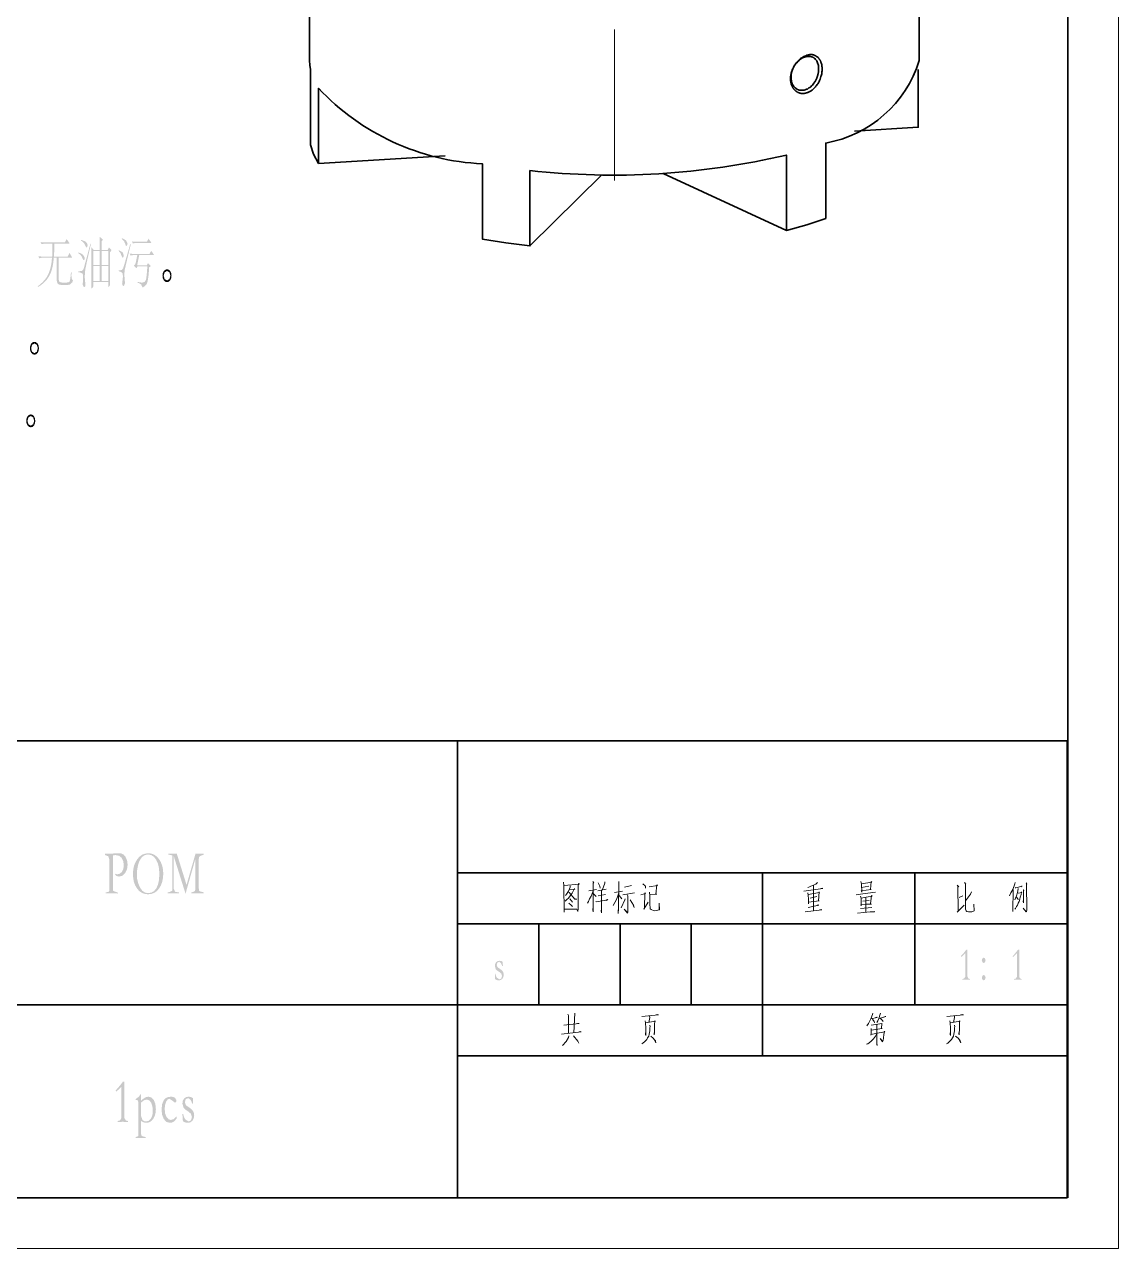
# Model space of a CAD drawing. Header units: millimetres. Extents: x 2819 to 3239, y 1479 to 1776.
# Drawn here: x 3130.8 to 3238.5, y 1478.6 to 1599.1 of the extents above; entities that cross this region are included whole.
import ezdxf

# ---------------------------------------------------------------- set-up
doc = ezdxf.new("R2010")
doc.units = ezdxf.units.MM
doc.layers.add('PDF2_几何图形', color=7, linetype='Continuous')
doc.layers.add('PDF2_实体填充', color=7, linetype='Continuous')

msp = doc.modelspace()

# ---------------------------------------------------------------- hatches: boundary and pattern name
at = {"layer": 'PDF2_实体填充', "transparency": 33554559}
for points in [[(3135.46, 1574.7), (3135.45, 1574.36), (3135.47, 1574.11), (3135.56, 1573.94), (3135.6, 1573.88), (3135.52, 1573.69), (3135.29, 1573.49), (3135.15, 1573.46), (3134.9, 1573.44), (3134.56, 1573.44), (3134.24, 1573.48), (3134.07, 1573.6), (3134.01, 1573.84), (3134.01, 1576.13), (3133.71, 1576.13), (3133.67, 1575.69), (3133.6, 1575.29), (3133.51, 1574.93), (3133.4, 1574.61), (3133.26, 1574.33), (3133.1, 1574.08), (3132.91, 1573.84), (3132.69, 1573.63), (3132.44, 1573.43), (3132.15, 1573.24), (3132.13, 1573.31), (3132.4, 1573.53), (3132.63, 1573.75), (3132.84, 1573.98), (3133.01, 1574.22), (3133.15, 1574.47), (3133.26, 1574.73), (3133.36, 1575.03), (3133.44, 1575.36), (3133.5, 1575.73), (3133.53, 1576.13), (3132.54, 1576.13), (3132.29, 1576.07), (3132.18, 1576.27), (3132.46, 1576.25), (3133.55, 1576.25), (3133.57, 1576.65), (3133.58, 1577.08), (3133.58, 1577.52), (3132.76, 1577.52), (3132.51, 1577.46), (3132.4, 1577.67), (3132.68, 1577.64), (3134.8, 1577.64), (3134.97, 1577.96), (3135.23, 1577.61), (3135.26, 1577.55), (3135.22, 1577.52), (3133.78, 1577.52), (3133.77, 1577.11), (3133.75, 1576.68), (3133.72, 1576.25), (3135.08, 1576.25), (3135.26, 1576.6), (3135.49, 1576.21), (3135.52, 1576.15), (3135.48, 1576.13), (3134.19, 1576.13), (3134.19, 1573.99), (3134.27, 1573.75), (3134.58, 1573.67), (3134.8, 1573.68), (3134.99, 1573.69), (3135.2, 1573.73), (3135.27, 1573.8), (3135.32, 1573.97), (3135.36, 1574.25), (3135.4, 1574.7)], [(3138.74, 1517.45), (3139.1, 1517.45), (3139.32, 1517.46), (3139.93, 1517.51), (3140.07, 1517.51), (3140.36, 1517.48), (3140.6, 1517.36), (3140.77, 1517.16), (3140.93, 1516.79), (3140.98, 1516.37), (3140.92, 1515.92), (3140.73, 1515.55), (3140.46, 1515.29), (3140.13, 1515.21), (3139.89, 1515.27), (3139.72, 1515.45), (3139.74, 1515.49), (3139.98, 1515.43), (3140.22, 1515.5), (3140.42, 1515.68), (3140.56, 1515.97), (3140.6, 1516.35), (3140.55, 1516.73), (3140.4, 1517.04), (3140.14, 1517.26), (3139.77, 1517.33), (3139.53, 1517.28), (3139.53, 1513.94), (3139.56, 1513.81), (3139.69, 1513.74), (3140, 1513.64), (3140, 1513.54), (3139.67, 1513.56), (3139.42, 1513.57), (3139.19, 1513.56), (3138.83, 1513.55), (3138.83, 1513.65), (3139.07, 1513.7), (3139.16, 1513.76), (3139.18, 1513.93), (3139.18, 1516.89), (3139.08, 1517.21), (3138.74, 1517.33)], [(3148.48, 1513.55), (3148.12, 1513.56), (3147.86, 1513.57), (3147.57, 1513.56), (3147.24, 1513.55), (3147.24, 1513.65), (3147.5, 1513.72), (3147.62, 1513.81), (3147.65, 1514.06), (3147.65, 1516.96), (3146.68, 1513.52), (3145.52, 1517.22), (3145.52, 1514.02), (3145.65, 1513.71), (3146.05, 1513.65), (3146.05, 1513.55), (3145.78, 1513.56), (3145.49, 1513.57), (3145.24, 1513.56), (3144.92, 1513.55), (3144.92, 1513.65), (3145.16, 1513.71), (3145.36, 1513.81), (3145.39, 1514.02), (3145.39, 1517.3), (3145, 1517.37), (3145, 1517.46), (3145.14, 1517.45), (3145.42, 1517.45), (3145.66, 1517.45), (3145.82, 1517.46), (3146.78, 1514.39), (3147.66, 1517.46), (3147.87, 1517.45), (3148.08, 1517.45), (3148.29, 1517.45), (3148.48, 1517.46), (3148.48, 1517.37), (3148.21, 1517.28), (3148.03, 1517.17), (3147.98, 1516.92), (3147.98, 1514.1), (3148.01, 1513.84), (3148.11, 1513.75), (3148.48, 1513.65)], [(3223.91, 1505.05), (3223.73, 1505.06), (3223.53, 1505.07), (3223.33, 1505.06), (3223.15, 1505.05), (3223.15, 1505.13), (3223.32, 1505.17), (3223.43, 1505.35), (3223.43, 1507.65), (3223.04, 1507.29), (3223, 1507.38), (3223.16, 1507.54), (3223.34, 1507.76), (3223.54, 1508.02), (3223.65, 1508.02), (3223.65, 1505.35), (3223.76, 1505.16), (3223.91, 1505.13)], [(3229, 1505.05), (3228.82, 1505.06), (3228.62, 1505.07), (3228.42, 1505.06), (3228.24, 1505.05), (3228.24, 1505.13), (3228.41, 1505.17), (3228.52, 1505.35), (3228.52, 1507.65), (3228.13, 1507.29), (3228.09, 1507.38), (3228.25, 1507.54), (3228.43, 1507.76), (3228.63, 1508.02), (3228.74, 1508.02), (3228.74, 1505.35), (3228.85, 1505.16), (3229, 1505.13)], [(3177.86, 1506.41), (3177.73, 1506.69), (3177.55, 1506.82), (3177.37, 1506.74), (3177.31, 1506.5), (3177.39, 1506.29), (3177.63, 1506.12), (3177.84, 1505.97), (3177.96, 1505.78), (3178, 1505.55), (3177.97, 1505.33), (3177.87, 1505.15), (3177.72, 1505.03), (3177.55, 1504.99), (3177.33, 1505.02), (3177.16, 1505.11), (3177.13, 1505.64), (3177.18, 1505.64), (3177.25, 1505.41), (3177.34, 1505.24), (3177.59, 1505.09), (3177.76, 1505.18), (3177.84, 1505.42), (3177.76, 1505.66), (3177.53, 1505.85), (3177.34, 1505.97), (3177.22, 1506.09), (3177.13, 1506.41), (3177.16, 1506.62), (3177.25, 1506.78), (3177.4, 1506.89), (3177.59, 1506.92), (3177.76, 1506.9), (3177.9, 1506.81), (3177.92, 1506.41)], [(3141.01, 1491.05), (3140.77, 1491.06), (3140.5, 1491.07), (3140.23, 1491.06), (3139.99, 1491.05), (3139.99, 1491.15), (3140.22, 1491.2), (3140.37, 1491.44), (3140.37, 1494.51), (3139.85, 1494.03), (3139.79, 1494.15), (3140, 1494.37), (3140.24, 1494.66), (3140.51, 1495.01), (3140.66, 1495.01), (3140.66, 1491.44), (3140.81, 1491.2), (3141.01, 1491.15)], [(3145.82, 1491.62), (3145.82, 1491.43), (3145.66, 1491.22), (3145.5, 1491.07), (3145.32, 1490.99), (3145.11, 1490.97), (3144.8, 1491.06), (3144.54, 1491.34), (3144.37, 1491.77), (3144.32, 1492.29), (3144.38, 1492.83), (3144.55, 1493.22), (3144.74, 1493.4), (3144.97, 1493.51), (3145.25, 1493.54), (3145.47, 1493.52), (3145.64, 1493.44), (3145.79, 1493.18), (3145.75, 1493.02), (3145.64, 1492.95), (3145.4, 1493.14), (3145.1, 1493.34), (3144.92, 1493.27), (3144.77, 1493.05), (3144.66, 1492.73), (3144.63, 1492.33), (3144.67, 1491.89), (3144.81, 1491.54), (3145.01, 1491.32), (3145.24, 1491.25), (3145.53, 1491.34)], [(3147.35, 1492.85), (3147.18, 1493.23), (3146.94, 1493.4), (3146.7, 1493.3), (3146.62, 1492.98), (3146.72, 1492.7), (3147.04, 1492.48), (3147.31, 1492.27), (3147.48, 1492.02), (3147.53, 1491.72), (3147.49, 1491.42), (3147.36, 1491.18), (3147.16, 1491.02), (3146.93, 1490.97), (3146.64, 1491.01), (3146.42, 1491.13), (3146.37, 1491.83), (3146.45, 1491.83), (3146.53, 1491.53), (3146.66, 1491.3), (3146.98, 1491.1), (3147.22, 1491.22), (3147.31, 1491.54), (3147.21, 1491.86), (3146.91, 1492.11), (3146.66, 1492.27), (3146.49, 1492.44), (3146.37, 1492.86), (3146.41, 1493.14), (3146.54, 1493.36), (3146.73, 1493.5), (3146.98, 1493.54), (3147.21, 1493.51), (3147.41, 1493.39), (3147.43, 1492.85)]]:
    msp.add_hatch(color=256, dxfattribs=at).paths.add_polyline_path(points)
h = msp.add_hatch(color=256, dxfattribs=at)
h.paths.add_polyline_path([(3139.35, 1576.93), (3139.39, 1576.87), (3139.35, 1576.8), (3139.25, 1576.69), (3139.25, 1574.18), (3139.25, 1573.87), (3139.26, 1573.45), (3139.18, 1573.32), (3139.09, 1573.26), (3139.07, 1573.37), (3139.07, 1573.73), (3137.59, 1573.73), (3137.59, 1573.28), (3137.51, 1573.16), (3137.41, 1573.11), (3137.39, 1573.19), (3137.41, 1573.59), (3137.41, 1573.87), (3137.41, 1576.6), (3137.41, 1576.92), (3137.4, 1577.19), (3137.63, 1576.9), (3138.24, 1576.9), (3138.24, 1577.83), (3138.23, 1578.19), (3138.5, 1577.96), (3138.55, 1577.9), (3138.5, 1577.83), (3138.42, 1577.75), (3138.42, 1576.9), (3139.01, 1576.9), (3139.14, 1577.15)], flags=0)
h.paths.add_polyline_path([(3139.07, 1575.42), (3139.07, 1576.78), (3138.42, 1576.78), (3138.42, 1575.42)], flags=0)
h.paths.add_polyline_path([(3138.24, 1575.42), (3138.24, 1576.78), (3137.59, 1576.78), (3137.59, 1575.42)], flags=0)
h.paths.add_polyline_path([(3139.07, 1573.85), (3139.07, 1575.3), (3138.42, 1575.3), (3138.42, 1573.85)], flags=0)
h.paths.add_polyline_path([(3138.24, 1573.85), (3138.24, 1575.3), (3137.59, 1575.3), (3137.59, 1573.85)], flags=0)
h.paths.add_polyline_path([(3136.4, 1577.89), (3136.76, 1577.76), (3136.97, 1577.59), (3137.04, 1577.38), (3137.01, 1577.21), (3136.94, 1577.14), (3136.88, 1577.17), (3136.81, 1577.34), (3136.68, 1577.57), (3136.56, 1577.69), (3136.38, 1577.84)], flags=0)
h.paths.add_polyline_path([(3137.37, 1577.49), (3136.94, 1575.6), (3136.87, 1575.24), (3136.82, 1575.03), (3136.78, 1574.68), (3136.76, 1574.32), (3136.77, 1573.98), (3136.81, 1573.65), (3136.83, 1573.45), (3136.79, 1573.29), (3136.68, 1573.22), (3136.55, 1573.47), (3136.58, 1573.77), (3136.6, 1574.17), (3136.59, 1574.43), (3136.54, 1574.56), (3136.37, 1574.66), (3136.12, 1574.71), (3136.12, 1574.8), (3136.25, 1574.8), (3136.49, 1574.84), (3136.62, 1574.96), (3136.67, 1575.11), (3136.76, 1575.45), (3137.32, 1577.52)], flags=0)
h.paths.add_polyline_path([(3136.12, 1576.65), (3136.4, 1576.55), (3136.6, 1576.41), (3136.77, 1576.11), (3136.74, 1575.96), (3136.65, 1575.89), (3136.58, 1575.98), (3136.47, 1576.23), (3136.31, 1576.43), (3136.1, 1576.6)], flags=0)
h = msp.add_hatch(color=256, dxfattribs=at)
h.paths.add_polyline_path([(3140.43, 1578.05), (3140.65, 1577.94), (3140.82, 1577.83), (3140.97, 1577.56), (3140.93, 1577.37), (3140.86, 1577.29), (3140.81, 1577.31), (3140.75, 1577.48), (3140.63, 1577.75), (3140.4, 1577.99)], flags=0)
h.paths.add_polyline_path([(3143.28, 1577.67), (3143.31, 1577.61), (3143.27, 1577.59), (3141.76, 1577.59), (3141.51, 1577.53), (3141.4, 1577.73), (3141.68, 1577.71), (3142.88, 1577.71), (3143.03, 1578)], flags=0)
h.paths.add_polyline_path([(3141.29, 1577.45), (3140.78, 1575.31), (3140.68, 1574.87), (3140.66, 1574.49), (3140.67, 1574.26), (3140.69, 1573.98), (3140.72, 1573.61), (3140.59, 1573.32), (3140.49, 1573.41), (3140.44, 1573.56), (3140.45, 1573.66), (3140.5, 1574.08), (3140.52, 1574.34), (3140.47, 1574.61), (3140.31, 1574.74), (3140.08, 1574.82), (3140.09, 1574.9), (3140.25, 1574.89), (3140.42, 1574.94), (3140.54, 1575.1), (3140.66, 1575.48), (3141.24, 1577.49)], flags=0)
h.paths.add_polyline_path([(3140.1, 1576.88), (3140.36, 1576.75), (3140.51, 1576.62), (3140.6, 1576.37), (3140.56, 1576.19), (3140.49, 1576.12), (3140.39, 1576.29), (3140.28, 1576.58), (3140.08, 1576.82)], flags=0)
h.paths.add_polyline_path([(3143.54, 1576.48), (3143.57, 1576.41), (3143.52, 1576.39), (3142.12, 1576.39), (3141.92, 1575.39), (3142.87, 1575.39), (3142.98, 1575.6), (3143.22, 1575.36), (3143.24, 1575.31), (3143.22, 1575.27), (3143.1, 1575.18), (3143.07, 1574.77), (3143.04, 1574.42), (3143, 1574.12), (3142.94, 1573.77), (3142.86, 1573.55), (3142.62, 1573.3), (3142.46, 1573.2), (3142.43, 1573.25), (3142.31, 1573.5), (3142.18, 1573.58), (3141.95, 1573.69), (3141.96, 1573.76), (3142.21, 1573.7), (3142.41, 1573.68), (3142.66, 1573.75), (3142.78, 1573.96), (3142.82, 1574.15), (3142.86, 1574.46), (3142.89, 1574.84), (3142.92, 1575.27), (3141.95, 1575.27), (3141.88, 1575.14), (3141.85, 1575.11), (3141.82, 1575.13), (3141.58, 1575.35), (3141.72, 1575.46), (3141.78, 1575.64), (3141.93, 1576.39), (3141.51, 1576.39), (3141.27, 1576.34), (3141.17, 1576.54), (3141.43, 1576.51), (3143.14, 1576.51), (3143.3, 1576.81)], flags=0)
h = msp.add_hatch(color=256, dxfattribs=at)
h.paths.add_polyline_path([(3144.86, 1575), (3145.03, 1574.95), (3145.18, 1574.81), (3145.27, 1574.61), (3145.3, 1574.36), (3145.27, 1574.11), (3145.18, 1573.91), (3145.03, 1573.77), (3144.86, 1573.73), (3144.68, 1573.77), (3144.54, 1573.91), (3144.44, 1574.11), (3144.41, 1574.36), (3144.44, 1574.61), (3144.54, 1574.81), (3144.69, 1574.95)], flags=0)
h.paths.add_polyline_path([(3144.86, 1573.89), (3145.09, 1574.03), (3145.19, 1574.36), (3145.09, 1574.7), (3144.86, 1574.83), (3144.62, 1574.69), (3144.53, 1574.36), (3144.62, 1574.03)], flags=0)
h = msp.add_hatch(color=256, dxfattribs=at)
h.paths.add_polyline_path([(3131.81, 1567.85), (3131.98, 1567.81), (3132.13, 1567.67), (3132.22, 1567.47), (3132.25, 1567.22), (3132.22, 1566.97), (3132.13, 1566.77), (3131.98, 1566.63), (3131.81, 1566.58), (3131.63, 1566.63), (3131.49, 1566.77), (3131.39, 1566.97), (3131.36, 1567.21), (3131.39, 1567.46), (3131.49, 1567.67), (3131.64, 1567.81)], flags=0)
h.paths.add_polyline_path([(3131.81, 1566.74), (3132.04, 1566.88), (3132.14, 1567.22), (3132.04, 1567.55), (3131.81, 1567.69), (3131.57, 1567.55), (3131.48, 1567.21), (3131.57, 1566.88)], flags=0)
h = msp.add_hatch(color=256, dxfattribs=at)
h.paths.add_polyline_path([(3131.45, 1560.71), (3131.62, 1560.66), (3131.77, 1560.52), (3131.86, 1560.32), (3131.89, 1560.07), (3131.86, 1559.82), (3131.77, 1559.62), (3131.62, 1559.48), (3131.45, 1559.44), (3131.27, 1559.48), (3131.13, 1559.62), (3131.03, 1559.82), (3131, 1560.07), (3131.03, 1560.32), (3131.13, 1560.52), (3131.28, 1560.66)], flags=0)
h.paths.add_polyline_path([(3131.45, 1559.6), (3131.68, 1559.74), (3131.78, 1560.07), (3131.68, 1560.41), (3131.45, 1560.55), (3131.21, 1560.4), (3131.12, 1560.07), (3131.21, 1559.74)], flags=0)
h = msp.add_hatch(color=256, dxfattribs=at)
h.paths.add_polyline_path([(3142.99, 1513.47), (3142.67, 1513.5), (3142.39, 1513.61), (3142.13, 1513.78), (3141.91, 1514.03), (3141.73, 1514.33), (3141.6, 1514.67), (3141.53, 1515.05), (3141.5, 1515.47), (3141.53, 1515.87), (3141.6, 1516.25), (3141.74, 1516.59), (3141.92, 1516.91), (3142.15, 1517.17), (3142.41, 1517.36), (3142.71, 1517.47), (3143.05, 1517.51), (3143.34, 1517.47), (3143.61, 1517.36), (3143.85, 1517.18), (3144.07, 1516.93), (3144.25, 1516.63), (3144.38, 1516.29), (3144.46, 1515.91), (3144.49, 1515.5), (3144.46, 1515.07), (3144.38, 1514.68), (3144.25, 1514.33), (3144.07, 1514.03), (3143.85, 1513.78), (3143.6, 1513.61), (3143.31, 1513.5)], flags=0)
h.paths.add_polyline_path([(3141.89, 1515.42), (3141.92, 1514.95), (3142.03, 1514.52), (3142.2, 1514.13), (3142.42, 1513.82), (3142.68, 1513.64), (3142.97, 1513.58), (3143.31, 1513.63), (3143.59, 1513.79), (3143.81, 1514.06), (3143.97, 1514.43), (3144.07, 1514.9), (3144.1, 1515.47), (3144.07, 1516), (3143.97, 1516.46), (3143.79, 1516.86), (3143.57, 1517.15), (3143.3, 1517.33), (3142.99, 1517.39), (3142.66, 1517.32), (3142.38, 1517.12), (3142.16, 1516.79), (3142.01, 1516.37), (3141.92, 1515.9)], flags=0)
h = msp.add_hatch(color=256, dxfattribs=at)
h.paths.add_polyline_path([(3225.25, 1507.23), (3225.38, 1507.15), (3225.43, 1506.97), (3225.38, 1506.78), (3225.25, 1506.7), (3225.12, 1506.78), (3225.06, 1506.97), (3225.12, 1507.15)], flags=0)
h.paths.add_polyline_path([(3225.25, 1505.52), (3225.38, 1505.44), (3225.43, 1505.26), (3225.38, 1505.07), (3225.25, 1505), (3225.12, 1505.07), (3225.06, 1505.26), (3225.12, 1505.44)], flags=0)
h = msp.add_hatch(color=256, dxfattribs=at)
h.paths.add_polyline_path([(3142.31, 1493.16), (3142.56, 1493.37), (3142.8, 1493.5), (3143.04, 1493.54), (3143.33, 1493.46), (3143.56, 1493.21), (3143.71, 1492.82), (3143.76, 1492.32), (3143.73, 1491.96), (3143.65, 1491.64), (3143.5, 1491.36), (3143.31, 1491.14), (3143.08, 1491.01), (3142.82, 1490.97), (3142.57, 1491.01), (3142.31, 1491.15), (3142.31, 1489.83), (3142.34, 1489.71), (3142.49, 1489.63), (3142.75, 1489.57), (3142.75, 1489.47), (3142.54, 1489.49), (3142.25, 1489.49), (3141.99, 1489.49), (3141.76, 1489.47), (3141.76, 1489.57), (3141.94, 1489.62), (3142.02, 1489.68), (3142.04, 1489.84), (3142.04, 1492.95), (3141.99, 1493.18), (3141.77, 1493.23), (3141.79, 1493.32), (3142.09, 1493.54), (3142.24, 1493.77), (3142.31, 1493.77)], flags=0)
h.paths.add_polyline_path([(3142.31, 1492.97), (3142.31, 1491.61), (3142.45, 1491.24), (3142.62, 1491.13), (3142.82, 1491.1), (3143.07, 1491.17), (3143.28, 1491.39), (3143.42, 1491.72), (3143.46, 1492.11), (3143.42, 1492.59), (3143.3, 1492.95), (3143.11, 1493.18), (3142.87, 1493.26), (3142.6, 1493.19)], flags=0)

# ---------------------------------------------------------------- linework, layer by layer
at = {"layer": 'PDF2_几何图形', "lineweight": 15}
msp.add_lwpolyline([(3028.52, 1478.6), (3238.52, 1478.6), (3238.52, 1775.6), (3028.52, 1775.6)], close=True, dxfattribs=at)
at = {"layer": 'PDF2_几何图形', "lineweight": 35}
for points in [[(3233.52, 1483.6), (3233.52, 1770.6), (3053.52, 1770.6), (3053.52, 1483.6)], [(3158.89, 1614.07), (3158.89, 1595.53)], [(3212.52, 1588.59), (3218.81, 1588.97), (3218.81, 1594.67)], [(3172.25, 1586.16), (3159.77, 1585.41)], [(3187.67, 1584.28), (3180.58, 1577.29)], [(3205.82, 1578.82), (3193.7, 1584.41)], [(3173.46, 1528.57), (3173.46, 1515.57), (3181.46, 1515.57), (3189.46, 1515.57), (3196.46, 1515.57), (3203.46, 1515.57), (3218.46, 1515.57), (3233.46, 1515.57), (3233.46, 1528.57), (3218.46, 1528.57), (3203.46, 1528.57), (3196.46, 1528.57), (3189.46, 1528.57), (3181.46, 1528.57), (3173.46, 1528.57), (3113.46, 1528.57), (3113.46, 1515.57), (3113.46, 1510.57), (3113.46, 1502.57), (3113.46, 1497.57), (3113.46, 1483.57), (3173.46, 1483.57), (3173.46, 1497.57)], [(3173.46, 1515.57), (3173.46, 1510.57), (3181.46, 1510.57), (3189.46, 1510.57), (3196.46, 1510.57), (3203.46, 1510.57), (3203.46, 1515.57)], [(3233.46, 1515.57), (3233.46, 1510.57), (3218.46, 1510.57), (3218.46, 1502.57), (3203.46, 1502.57), (3203.46, 1497.57), (3196.46, 1497.57), (3189.46, 1497.57), (3181.46, 1497.57), (3173.46, 1497.57), (3173.46, 1502.57), (3181.46, 1502.57), (3181.46, 1510.57)], [(3196.46, 1502.57), (3203.46, 1502.57), (3203.46, 1510.57), (3218.46, 1510.57), (3218.46, 1515.57)], [(3113.46, 1502.57), (3173.46, 1502.57), (3173.46, 1510.57)], [(3181.46, 1502.57), (3189.46, 1502.57), (3189.46, 1510.57)], [(3189.46, 1502.57), (3196.46, 1502.57), (3196.46, 1510.57)], [(3218.46, 1502.57), (3233.46, 1502.57), (3233.46, 1510.57)], [(3203.46, 1497.57), (3218.46, 1497.57), (3233.46, 1497.57), (3233.46, 1502.57)], [(3173.46, 1483.57), (3181.46, 1483.57), (3189.46, 1483.57), (3196.46, 1483.57), (3203.46, 1483.57), (3218.46, 1483.57), (3233.46, 1483.57), (3233.46, 1497.57)]]:
    msp.add_lwpolyline(points, dxfattribs=at)
msp.add_lwpolyline([(3158.89, 1595.53), (3158.91, 1595.1), (3158.98, 1594.67), (3158.98, 1587.26), (3159.27, 1586.33), (3159.77, 1585.41), (3159.77, 1592.82, 0.196088), (3175.91, 1585.38), (3175.91, 1577.96), (3178.21, 1577.59), (3180.58, 1577.29), (3180.58, 1584.71, 0.084994), (3205.82, 1586.23), (3205.82, 1578.82), (3207.83, 1579.38), (3209.7, 1580), (3209.7, 1587.42, 0.280654), (3218.89, 1595.53), (3218.88, 1614.07)], format="xyb", dxfattribs=at)
at = {"layer": 'PDF2_几何图形', "lineweight": 15}
for points in [[(3188.89, 1583.73), (3188.89, 1585.23), (3188.89, 1586.73), (3188.89, 1598.59)], [(3183.89, 1514.66), (3183.92, 1514.33), (3183.95, 1511.71), (3183.94, 1511.99), (3185.21, 1511.99), (3185.11, 1512.01), (3184.93, 1511.99)], [(3186.76, 1514.73), (3186.88, 1514.59), (3186.79, 1514.61), (3186.79, 1511.75), (3186.78, 1511.92), (3186.79, 1512.25)], [(3187.97, 1514.68), (3187.97, 1514.57), (3187.72, 1513.93)], [(3189.32, 1514.73), (3189.3, 1512.06), (3189.27, 1511.59), (3189.25, 1511.83), (3189.29, 1512.11)], [(3208.88, 1514.64), (3208.71, 1514.47), (3208.41, 1514.33), (3208.18, 1514.23), (3208.03, 1514.16), (3207.93, 1514.14)], [(3213.16, 1514.73), (3213.21, 1514.47), (3213.24, 1513.69), (3213.17, 1513.81), (3214.18, 1513.95), (3214.12, 1513.95), (3214.18, 1514.71), (3214.23, 1514.66), (3213.21, 1514.49)], [(3223.36, 1514.64), (3223.49, 1514.45), (3223.45, 1514.49), (3223.45, 1512.46), (3223.46, 1511.99), (3223.53, 1511.85), (3223.59, 1511.78), (3223.76, 1511.73), (3224.07, 1511.75), (3224.31, 1511.83), (3224.32, 1511.85), (3224.29, 1512.51)], [(3228.34, 1514.64), (3228.32, 1514.49), (3228.11, 1513.95), (3227.92, 1513.62), (3227.79, 1513.31)], [(3183.94, 1514.33), (3185.44, 1514.47), (3185.38, 1514.57), (3185.34, 1514.33), (3185.33, 1512.04), (3185.31, 1511.78), (3185.19, 1511.99)], [(3184.43, 1513.93), (3184.52, 1513.9), (3185.01, 1513.97), (3184.96, 1514.05), (3184.73, 1513.57), (3184.55, 1513.31), (3184.38, 1513.1), (3184.22, 1512.94), (3184.05, 1512.79)], [(3184.53, 1514.31), (3184.53, 1514.16), (3184.37, 1513.79), (3184.17, 1513.48), (3184.09, 1513.36)], [(3184.4, 1513.64), (3184.45, 1513.64), (3185.01, 1512.98), (3185.21, 1512.98), (3185.01, 1513.03), (3184.91, 1513.08)], [(3186.79, 1513.81), (3186.61, 1513.29), (3186.46, 1513.01), (3186.35, 1512.77), (3186.25, 1512.6)], [(3186.38, 1513.81), (3187.12, 1513.95)], [(3186.79, 1513.53), (3187.11, 1513.24)], [(3187.26, 1513.81), (3188.08, 1513.97)], [(3187.31, 1514.59), (3187.46, 1514.26), (3187.49, 1514.07)], [(3187.31, 1513.31), (3188.02, 1513.43)], [(3187.64, 1513.83), (3187.64, 1511.64), (3187.6, 1511.85), (3187.62, 1512.01)], [(3189.32, 1513.62), (3189.24, 1513.31), (3189.09, 1512.96), (3188.79, 1512.37)], [(3188.91, 1513.64), (3189.68, 1513.79)], [(3189.72, 1513.41), (3190.87, 1513.6)], [(3189.88, 1514.16), (3190.59, 1514.33)], [(3191.51, 1513.41), (3191.97, 1513.53), (3191.9, 1513.62), (3191.87, 1512.13), (3191.8, 1511.99), (3192.22, 1512.7)], [(3191.7, 1514.49), (3191.92, 1514.31), (3191.97, 1514.19), (3191.97, 1514.07), (3191.95, 1514.26)], [(3192.32, 1514.19), (3193.13, 1514.33), (3193.08, 1514.4), (3192.98, 1513.48), (3193.08, 1513.48), (3192.38, 1513.41)], [(3192.35, 1513.69), (3192.38, 1513.31), (3192.38, 1512.44), (3192.4, 1512.16), (3192.43, 1512.04), (3192.5, 1511.97), (3192.58, 1511.92), (3192.73, 1511.87), (3192.88, 1511.85), (3193.32, 1511.94), (3193.29, 1512.6), (3193.29, 1511.94)], [(3207.55, 1513.76), (3209.4, 1514.05), (3209.34, 1514.07), (3209.16, 1514)], [(3207.93, 1513.62), (3207.97, 1513.38), (3208, 1512.98), (3208.01, 1512.53), (3208.01, 1512.7), (3209.06, 1512.82), (3208.97, 1512.82), (3209.06, 1513.71), (3209.07, 1513.64), (3207.97, 1513.46)], [(3208.49, 1514.35), (3208.48, 1511.83)], [(3212.69, 1513.41), (3213.34, 1513.5), (3214.6, 1513.67)], [(3213.21, 1514.14), (3213.93, 1514.28)], [(3222.64, 1514.35), (3222.8, 1514.19), (3222.7, 1514.26), (3222.73, 1511.8), (3222.64, 1511.71), (3223.31, 1512.39)], [(3223.45, 1512.82), (3223.96, 1513.48), (3224.06, 1513.71)], [(3228.14, 1513.95), (3228.12, 1511.78), (3228.11, 1511.94), (3228.11, 1511.97), (3228.12, 1512.18)], [(3228.64, 1514.05), (3228.65, 1514), (3228.57, 1513.64), (3228.49, 1513.31), (3228.39, 1513.08), (3228.32, 1512.91)], [(3228.64, 1513.57), (3229, 1513.64), (3228.97, 1513.71), (3228.93, 1513.43), (3228.85, 1513.17), (3228.82, 1512.98), (3228.75, 1512.77), (3228.65, 1512.6), (3228.57, 1512.39), (3228.49, 1512.25), (3228.39, 1512.06), (3228.32, 1511.99)], [(3228.35, 1514.12), (3228.39, 1514.09), (3228.42, 1514.09), (3229.05, 1514.26), (3229, 1514.26), (3228.9, 1514.19)], [(3229.43, 1514.61), (3229.5, 1514.49), (3229.46, 1514.47), (3229.48, 1511.94), (3229.46, 1511.78), (3229.43, 1511.73), (3229.13, 1512.11), (3229.43, 1511.75), (3229.46, 1511.85)], [(3229.17, 1513.93), (3229.2, 1513.86), (3229.17, 1513.83), (3229.17, 1512.63), (3229.13, 1512.75), (3229.17, 1512.91)], [(3184.42, 1512.58), (3184.65, 1512.39), (3184.77, 1512.27)], [(3184.5, 1513.01), (3184.68, 1512.82), (3184.78, 1512.7)], [(3187.08, 1512.75), (3187.12, 1512.72), (3187.14, 1512.72), (3188.25, 1512.91), (3188.2, 1512.94), (3188.05, 1512.86)], [(3189.35, 1513.36), (3189.62, 1513.03)], [(3189.95, 1513.01), (3189.93, 1512.91), (3189.55, 1512.13)], [(3190.18, 1513.41), (3190.23, 1513.27), (3190.23, 1511.99), (3190.21, 1511.71), (3190.2, 1511.61), (3189.85, 1512.01), (3190.2, 1511.66)], [(3190.46, 1512.91), (3190.77, 1512.39), (3190.84, 1512.18), (3190.71, 1512.51)], [(3207.98, 1512.18), (3209.02, 1512.39), (3208.94, 1512.42), (3208.84, 1512.37)], [(3208.15, 1513.1), (3208.83, 1513.24)], [(3213.12, 1513.29), (3213.17, 1513.08), (3213.19, 1512.46), (3213.19, 1512.34), (3213.14, 1512.42), (3213.7, 1512.49), (3214.2, 1512.51), (3214.12, 1512.53), (3214.21, 1513.34), (3214.28, 1513.29), (3213.67, 1513.17), (3213.17, 1513.1)], [(3213.36, 1512.79), (3213.98, 1512.86)], [(3213.65, 1513.17), (3213.65, 1511.71)], [(3222.83, 1513.15), (3223.21, 1513.31)], [(3228.47, 1513.17), (3228.62, 1513.03), (3228.65, 1512.91)], [(3207.68, 1511.73), (3209.31, 1511.94), (3209.24, 1511.97), (3209.12, 1511.92)], [(3212.83, 1511.61), (3214.07, 1511.75), (3214.5, 1511.75), (3214.45, 1511.78), (3214.18, 1511.75)], [(3213.11, 1512.06), (3214.25, 1512.18)], [(3184.32, 1501.68), (3184.37, 1501.52), (3184.38, 1499.79)], [(3185, 1501.75), (3184.91, 1499.84)], [(3191.61, 1501.42), (3193.25, 1501.61), (3193.18, 1501.64), (3193, 1501.61)], [(3192.36, 1501.49), (3192.39, 1501.35), (3192.27, 1500.86)], [(3214.33, 1501.78), (3214.31, 1501.64), (3214.13, 1501.19), (3214, 1500.95), (3213.9, 1500.76), (3213.73, 1500.53)], [(3215.09, 1501.75), (3215.07, 1501.66), (3214.92, 1501.23), (3214.82, 1501.02), (3214.74, 1500.83)], [(3214.96, 1501.23), (3215.62, 1501.42), (3215.55, 1501.42), (3215.43, 1501.38)], [(3221.61, 1501.42), (3223.25, 1501.61), (3223.18, 1501.64), (3223, 1501.61)], [(3222.36, 1501.49), (3222.39, 1501.35), (3222.27, 1500.86)], [(3183.91, 1500.57), (3185.44, 1500.74), (3185.38, 1500.76), (3185.26, 1500.74)], [(3192.37, 1500.57), (3192.41, 1500.41), (3192.39, 1500.36), (3192.37, 1500.01), (3192.32, 1499.7), (3192.27, 1499.51), (3192.17, 1499.34), (3192.08, 1499.16), (3191.89, 1498.97), (3191.71, 1498.8), (3191.58, 1498.73)], [(3191.93, 1501.02), (3191.96, 1500.81), (3191.98, 1500.29), (3191.98, 1499.58), (3191.96, 1499.68), (3191.96, 1499.84)], [(3191.96, 1500.81), (3192.94, 1500.97), (3192.87, 1501.02), (3192.85, 1500.6), (3192.85, 1500.12), (3192.84, 1499.84), (3192.82, 1499.63), (3192.8, 1499.72), (3192.84, 1499.96)], [(3214.18, 1500.57), (3215.25, 1500.74), (3215.22, 1500.76), (3215.19, 1500.27), (3215.24, 1500.27), (3214.18, 1500.1), (3214.16, 1500.24), (3214.18, 1500.1), (3214.18, 1499.68), (3214.14, 1499.6), (3214.13, 1499.65), (3214.97, 1499.82), (3215.53, 1499.91), (3215.48, 1499.98), (3215.43, 1499.68), (3215.39, 1499.32), (3215.34, 1499.08), (3215.29, 1498.94), (3215.05, 1499.27), (3215.3, 1499.01)], [(3214.14, 1501.19), (3214.77, 1501.35), (3214.72, 1501.38), (3214.61, 1501.33)], [(3214.31, 1501.16), (3214.46, 1500.93), (3214.49, 1500.81)], [(3214.72, 1500.62), (3214.74, 1498.83), (3214.76, 1498.57), (3214.72, 1498.68), (3214.74, 1498.92)], [(3215.07, 1501.26), (3215.3, 1501.05), (3215.34, 1500.93)], [(3222.37, 1500.57), (3222.41, 1500.41), (3222.39, 1500.36), (3222.37, 1500.01), (3222.32, 1499.7), (3222.27, 1499.51), (3222.17, 1499.34), (3222.08, 1499.16), (3221.89, 1498.97), (3221.71, 1498.8), (3221.58, 1498.73)], [(3221.93, 1501.02), (3221.96, 1500.81), (3221.98, 1500.29), (3221.98, 1499.58), (3221.96, 1499.68), (3221.96, 1499.84)], [(3221.96, 1500.81), (3222.94, 1500.97), (3222.87, 1501.02), (3222.85, 1500.6), (3222.85, 1500.12), (3222.84, 1499.84), (3222.82, 1499.63), (3222.8, 1499.72), (3222.84, 1499.96)], [(3183.69, 1499.7), (3185.64, 1499.94), (3185.54, 1499.96), (3185.44, 1499.91)], [(3184.42, 1499.53), (3184.37, 1499.37), (3184.15, 1498.99), (3183.79, 1498.57)], [(3184.88, 1499.53), (3185.29, 1499.01), (3185.38, 1498.8)], [(3192.47, 1499.51), (3192.72, 1499.3), (3192.85, 1499.13), (3192.94, 1499.04), (3192.99, 1498.83), (3192.87, 1499.08)], [(3214.72, 1499.77), (3214.59, 1499.49), (3214.39, 1499.25), (3214.16, 1499.01), (3213.98, 1498.85), (3213.85, 1498.75), (3213.72, 1498.71)], [(3222.47, 1499.51), (3222.72, 1499.3), (3222.85, 1499.13), (3222.94, 1499.04), (3222.99, 1498.83), (3222.87, 1499.08)]]:
    msp.add_lwpolyline(points, dxfattribs=at)
at = {"layer": 'PDF2_几何图形', "lineweight": 35}
for points in [[(3207.83, 1592.36), (3207.8, 1592.35), (3207.77, 1592.35), (3207.74, 1592.34), (3207.71, 1592.33), (3207.68, 1592.33), (3207.66, 1592.32), (3207.63, 1592.32), (3207.6, 1592.31), (3207.57, 1592.31), (3207.54, 1592.3), (3207.52, 1592.3), (3207.49, 1592.3), (3207.46, 1592.3), (3207.43, 1592.3), (3207.41, 1592.3), (3207.38, 1592.3), (3207.35, 1592.3), (3207.33, 1592.3), (3207.3, 1592.31), (3207.28, 1592.31), (3207.25, 1592.31), (3207.22, 1592.32), (3207.2, 1592.32), (3207.17, 1592.33), (3207.15, 1592.34), (3207.12, 1592.34), (3207.1, 1592.35), (3207.07, 1592.36), (3207.05, 1592.37), (3207.03, 1592.38), (3207, 1592.39), (3206.98, 1592.4), (3206.95, 1592.41), (3206.93, 1592.42), (3206.91, 1592.43), (3206.88, 1592.45), (3206.86, 1592.46), (3206.84, 1592.48), (3206.82, 1592.49), (3206.79, 1592.51), (3206.77, 1592.52), (3206.75, 1592.54), (3206.73, 1592.56), (3206.71, 1592.58), (3206.69, 1592.59), (3206.67, 1592.61), (3206.65, 1592.63), (3206.63, 1592.65), (3206.61, 1592.67), (3206.59, 1592.69), (3206.57, 1592.71), (3206.56, 1592.73), (3206.54, 1592.76), (3206.52, 1592.78), (3206.51, 1592.8), (3206.49, 1592.82), (3206.47, 1592.85), (3206.46, 1592.87), (3206.45, 1592.9), (3206.43, 1592.92), (3206.42, 1592.95), (3206.4, 1592.97), (3206.39, 1593), (3206.38, 1593.03), (3206.37, 1593.05), (3206.36, 1593.08), (3206.33, 1593.16), (3206.3, 1593.24), (3206.28, 1593.32), (3206.26, 1593.4), (3206.25, 1593.49), (3206.24, 1593.58), (3206.23, 1593.66), (3206.23, 1593.75), (3206.23, 1593.84), (3206.24, 1593.94), (3206.25, 1594.03), (3206.26, 1594.12), (3206.28, 1594.21), (3206.3, 1594.31), (3206.33, 1594.4), (3206.35, 1594.49), (3206.4, 1594.62), (3206.45, 1594.74), (3206.51, 1594.85), (3206.57, 1594.97), (3206.63, 1595.08), (3206.71, 1595.19), (3206.76, 1595.27), (3206.82, 1595.34), (3206.88, 1595.41), (3206.95, 1595.48), (3207.01, 1595.55), (3207.08, 1595.62), (3207.15, 1595.68), (3207.23, 1595.73), (3207.33, 1595.81), (3207.43, 1595.87), (3207.53, 1595.93), (3207.63, 1595.98), (3207.73, 1596.02), (3207.83, 1596.06), (3207.83, 1596.06), (3207.83, 1596.06), (3207.91, 1596.08), (3207.99, 1596.1), (3208.06, 1596.11), (3208.14, 1596.12), (3208.21, 1596.12), (3208.28, 1596.12), (3208.35, 1596.12), (3208.42, 1596.11), (3208.49, 1596.09), (3208.55, 1596.07), (3208.62, 1596.05), (3208.68, 1596.02), (3208.74, 1595.99), (3208.8, 1595.95), (3208.86, 1595.91), (3208.91, 1595.86), (3208.93, 1595.84), (3208.95, 1595.83), (3208.97, 1595.81), (3208.98, 1595.79), (3209, 1595.77), (3209.02, 1595.75), (3209.03, 1595.73), (3209.05, 1595.71), (3209.06, 1595.69), (3209.08, 1595.67), (3209.09, 1595.65), (3209.11, 1595.62), (3209.12, 1595.6), (3209.14, 1595.58), (3209.15, 1595.55), (3209.16, 1595.53), (3209.17, 1595.5), (3209.19, 1595.48), (3209.2, 1595.45), (3209.21, 1595.43), (3209.22, 1595.4), (3209.23, 1595.37), (3209.26, 1595.3), (3209.28, 1595.22), (3209.3, 1595.14), (3209.32, 1595.05), (3209.33, 1594.97), (3209.34, 1594.88), (3209.34, 1594.79), (3209.34, 1594.7), (3209.34, 1594.61), (3209.34, 1594.52), (3209.33, 1594.43), (3209.32, 1594.34), (3209.3, 1594.24), (3209.28, 1594.15), (3209.26, 1594.05), (3209.23, 1593.96), (3209.19, 1593.83), (3209.14, 1593.71), (3209.09, 1593.59), (3209.04, 1593.47), (3208.98, 1593.36), (3208.91, 1593.25), (3208.86, 1593.17), (3208.8, 1593.09), (3208.74, 1593.02), (3208.68, 1592.95), (3208.62, 1592.88), (3208.56, 1592.81), (3208.49, 1592.75), (3208.42, 1592.69), (3208.36, 1592.64), (3208.3, 1592.6), (3208.25, 1592.56), (3208.19, 1592.52), (3208.13, 1592.49), (3208.07, 1592.46), (3208.01, 1592.43), (3207.95, 1592.41), (3207.89, 1592.38)], [(3207.68, 1592.66), (3207.75, 1592.68), (3207.82, 1592.71), (3207.9, 1592.74), (3207.97, 1592.79), (3208.05, 1592.84), (3208.13, 1592.89), (3208.22, 1592.96), (3208.3, 1593.04), (3208.38, 1593.12), (3208.46, 1593.21), (3208.54, 1593.32), (3208.62, 1593.43), (3208.65, 1593.48), (3208.68, 1593.54), (3208.71, 1593.59), (3208.73, 1593.64), (3208.76, 1593.69), (3208.78, 1593.74), (3208.81, 1593.79), (3208.83, 1593.84), (3208.85, 1593.89), (3208.86, 1593.94), (3208.88, 1593.99), (3208.89, 1594.04), (3208.91, 1594.09), (3208.92, 1594.14), (3208.93, 1594.18), (3208.94, 1594.23), (3208.95, 1594.28), (3208.96, 1594.32), (3208.97, 1594.36), (3208.97, 1594.41), (3208.98, 1594.45), (3208.98, 1594.49), (3208.99, 1594.53), (3208.99, 1594.57), (3208.99, 1594.6), (3208.99, 1594.64), (3209, 1594.68), (3209, 1594.71), (3208.99, 1594.8), (3208.99, 1594.88), (3208.98, 1594.97), (3208.97, 1595.05), (3208.95, 1595.14), (3208.92, 1595.23), (3208.89, 1595.32), (3208.85, 1595.41), (3208.81, 1595.5), (3208.75, 1595.58), (3208.69, 1595.66), (3208.62, 1595.73), (3208.59, 1595.76), (3208.55, 1595.78), (3208.52, 1595.81), (3208.49, 1595.83), (3208.45, 1595.85), (3208.42, 1595.87), (3208.38, 1595.88), (3208.35, 1595.9), (3208.31, 1595.91), (3208.28, 1595.92), (3208.24, 1595.93), (3208.2, 1595.94), (3208.17, 1595.94), (3208.13, 1595.95), (3208.1, 1595.95), (3208.06, 1595.95), (3208.03, 1595.95), (3208, 1595.95), (3207.96, 1595.95), (3207.93, 1595.95), (3207.9, 1595.95), (3207.86, 1595.94), (3207.83, 1595.94), (3207.8, 1595.93), (3207.77, 1595.92), (3207.74, 1595.92), (3207.71, 1595.91), (3207.68, 1595.9), (3207.68, 1595.9), (3207.68, 1595.9), (3207.62, 1595.88), (3207.56, 1595.86), (3207.49, 1595.83), (3207.43, 1595.8), (3207.36, 1595.76), (3207.29, 1595.72), (3207.22, 1595.67), (3207.14, 1595.61), (3207.07, 1595.55), (3206.99, 1595.48), (3206.92, 1595.41), (3206.84, 1595.33), (3206.77, 1595.23), (3206.7, 1595.14), (3206.66, 1595.09), (3206.63, 1595.04), (3206.6, 1594.99), (3206.57, 1594.94), (3206.54, 1594.89), (3206.52, 1594.84), (3206.49, 1594.79), (3206.47, 1594.74), (3206.45, 1594.69), (3206.43, 1594.64), (3206.41, 1594.59), (3206.39, 1594.54), (3206.38, 1594.5), (3206.37, 1594.45), (3206.35, 1594.4), (3206.34, 1594.36), (3206.33, 1594.31), (3206.32, 1594.27), (3206.31, 1594.23), (3206.31, 1594.19), (3206.3, 1594.15), (3206.29, 1594.1), (3206.29, 1594.07), (3206.29, 1594.03), (3206.28, 1593.99), (3206.28, 1593.95), (3206.28, 1593.92), (3206.28, 1593.88), (3206.28, 1593.8), (3206.29, 1593.72), (3206.3, 1593.63), (3206.32, 1593.54), (3206.34, 1593.45), (3206.37, 1593.36), (3206.4, 1593.26), (3206.44, 1593.18), (3206.5, 1593.09), (3206.55, 1593), (3206.62, 1592.92), (3206.7, 1592.85), (3206.74, 1592.82), (3206.77, 1592.79), (3206.81, 1592.77), (3206.84, 1592.74), (3206.88, 1592.72), (3206.92, 1592.7), (3206.96, 1592.69), (3206.99, 1592.67), (3207.03, 1592.66), (3207.07, 1592.64), (3207.11, 1592.63), (3207.14, 1592.63), (3207.18, 1592.62), (3207.22, 1592.61), (3207.25, 1592.61), (3207.29, 1592.61), (3207.33, 1592.61), (3207.36, 1592.61), (3207.4, 1592.61), (3207.43, 1592.61), (3207.46, 1592.61), (3207.5, 1592.62), (3207.53, 1592.62), (3207.56, 1592.63), (3207.59, 1592.63), (3207.62, 1592.64), (3207.65, 1592.65)]]:
    msp.add_lwpolyline(points, close=True, dxfattribs=at)

doc.saveas('drawing.dxf')
